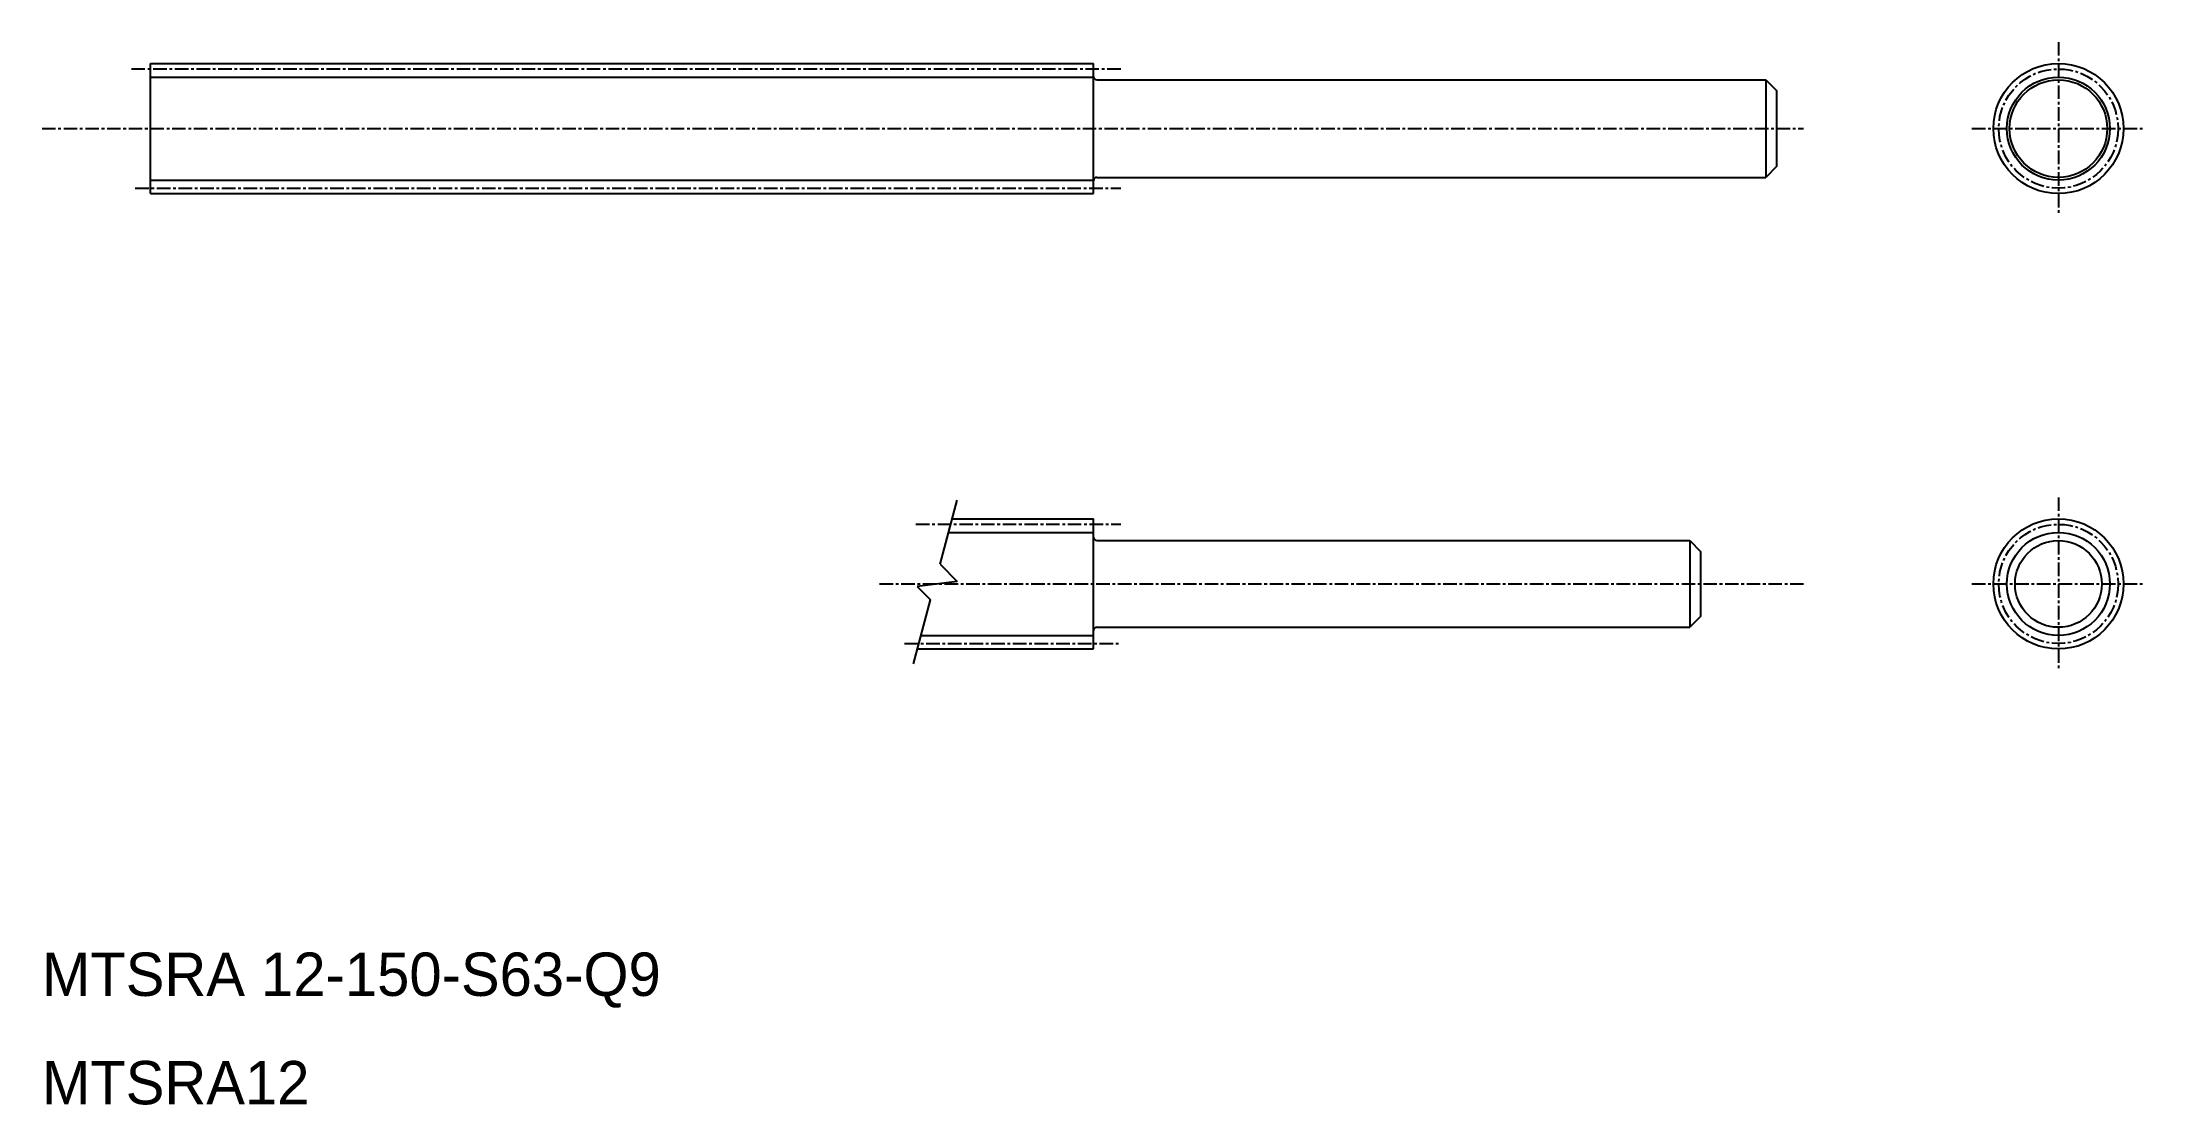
# Model space of a CAD drawing. Extents: x 10 to 204, y 10 to 108.
import ezdxf

# ---------------------------------------------------------------- set-up
doc = ezdxf.new("R2010")
doc.units = 0
doc.linetypes.add('CENTER', pattern=[2, 1.25, -0.25, 0.25, -0.25])
doc.layers.get('0').update_dxf_attribs({"linetype": 'CONTINUOUS'})
doc.layers.add('CENTER', color=1, linetype='CENTER')

msp = doc.modelspace()

# ---------------------------------------------------------------- linework, layer by layer
at = {"color": 7, "linetype": 'CONTINUOUS'}
for p, q in [((20, 106), (107, 106)), ((20, 94), (20, 106)), ((107, 94), (107, 106)), ((107.3, 104.5), (169, 104.5)), ((169, 104.5), (169, 95.5)), ((169, 104.5), (170, 103.5)), ((170, 103.5), (170, 96.5)), ((107.3, 95.5), (169, 95.5)), ((170, 96.5), (169, 95.5)), ((20, 94), (107, 94)), ((93.97, 64), (107, 64)), ((107, 52), (107, 64)), ((107.3, 62), (162, 62)), ((162, 62), (162, 54)), ((162, 62), (163, 61)), ((163, 61), (163, 55)), ((163, 55), (162, 54)), ((107.3, 54), (162, 54)), ((90.75, 52), (107, 52))]:
    msp.add_line(p, q, dxfattribs=at)
at = {"color": 3, "linetype": 'CONTINUOUS'}
for p, q in [((20, 104.75), (107, 104.75)), ((20, 95.25), (107, 95.25)), ((92.85, 59.82), (94.43, 65.73)), ((93.63, 62.75), (107, 62.75)), ((94.43, 58.24), (90.74, 57.76)), ((92.85, 59.82), (94.43, 58.24)), ((90.39, 50.62), (91.97, 56.54)), ((90.74, 57.76), (91.97, 56.54)), ((91.09, 53.25), (107, 53.25))]:
    msp.add_line(p, q, dxfattribs=at)
at = {"color": 7, "linetype": 'CONTINUOUS'}
for centre, radius in [((196, 100), 6), ((196, 100), 4.5), ((196, 58), 6), ((196, 58), 4)]:
    msp.add_circle(centre, radius, dxfattribs=at)
at = {"color": 3, "linetype": 'CONTINUOUS'}
for centre in [(196, 100), (196, 58)]:
    msp.add_circle(centre, 4.75, dxfattribs=at)
at = {"color": 7, "linetype": 'CONTINUOUS'}
for centre, start, end in [((107.3, 104.8), 180, 270), ((107.3, 95.2), 90, 180), ((107.3, 62.3), 180, 270), ((107.3, 53.7), 90, 180)]:
    msp.add_arc(centre, 0.3, start, end, dxfattribs=at)
at = {"layer": 'CENTER', "color": 1, "linetype": 'CENTER'}
for p, q in [((196, 107.98), (196, 92.02)), ((18.25, 105.5), (109.5, 105.5)), ((10, 100), (172.5, 100)), ((188.02, 100), (203.98, 100)), ((18.59, 94.5), (109.5, 94.5)), ((196, 65.98), (196, 50.02)), ((90.62, 63.5), (109.5, 63.5)), ((87.25, 58), (172.5, 58)), ((188.02, 58), (203.98, 58)), ((89.56, 52.5), (109.5, 52.5))]:
    msp.add_line(p, q, dxfattribs=at)
for centre in [(196, 100), (196, 58)]:
    msp.add_circle(centre, 5.5, dxfattribs=at)

# ---------------------------------------------------------------- texts
at = {"color": 7, "linetype": 'CONTINUOUS'}
for s, p in [('MTSRA 12-150-S63-Q9', (10, 20)), ('MTSRA12', (10, 10))]:
    msp.add_text(s, height=4, dxfattribs=at).set_placement(p)

doc.saveas('drawing.dxf')
